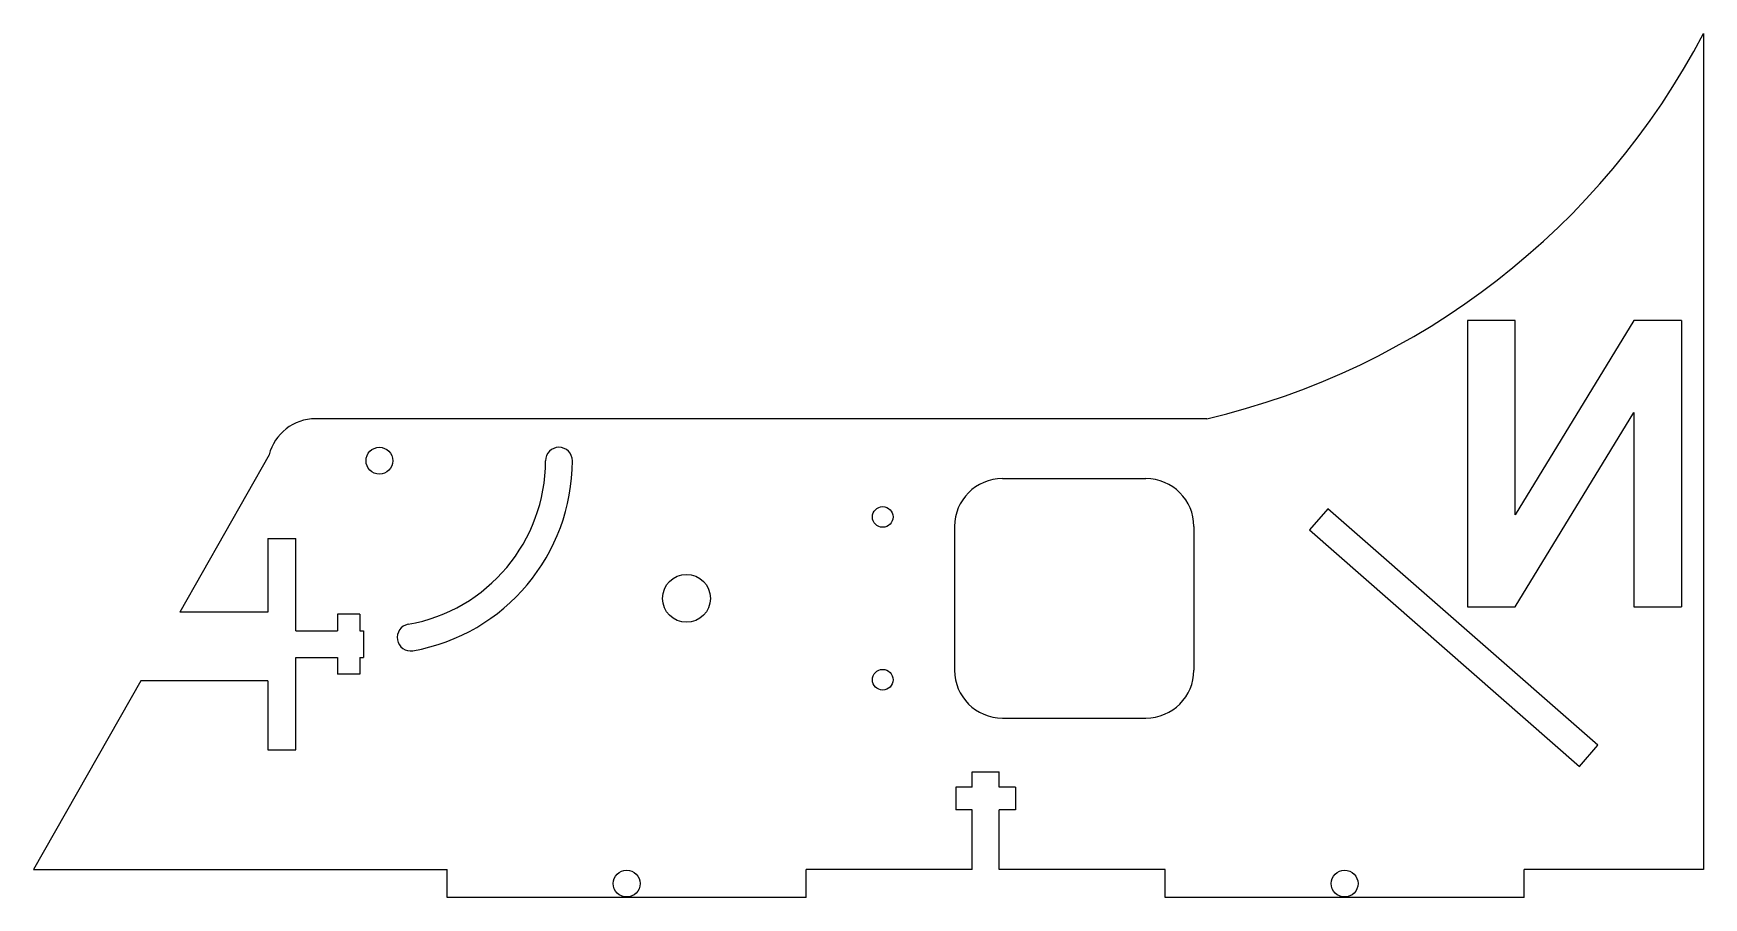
# Model space of a CAD drawing. Extents: x -3.98 to 3, y -1 to 2.61.
import ezdxf

# ---------------------------------------------------------------- set-up
doc = ezdxf.new("R2010")
doc.units = 0
doc.header["$MEASUREMENT"] = 0
doc.layers.add('VISIBLE', color=7, linetype='CONTINUOUS')

msp = doc.modelspace()

# ---------------------------------------------------------------- linework, layer by layer
at = {"layer": 'VISIBLE'}
for p, q in [((3, 2.6099), (3, -0.883)), ((2.0133, 1.4104), (2.0133, 0.215)), ((2.2133, 1.4104), (2.0133, 1.4104)), ((2.2133, 0.5991), (2.2133, 1.4104)), ((2.708, 1.4104), (2.2133, 0.5991)), ((2.908, 1.4104), (2.708, 1.4104)), ((2.908, 1.4104), (2.908, 0.215)), ((0.9249, 1), (-2.8, 1)), ((2.2133, 0.215), (2.708, 1.0263)), ((2.708, 1.0263), (2.708, 0.215)), ((-2.9938, 0.8492), (-3.3674, 0.1924)), ((0.07, 0.75), (0.67, 0.75)), ((1.4297, 0.624), (1.3526, 0.536)), ((2.5586, -0.3637), (1.4297, 0.624)), ((-3, 0.5), (-3, 0.1924)), ((-3, 0.5), (-2.883, 0.5)), ((-2.883, 0.1145), (-2.883, 0.5)), ((-0.13, 0.55), (-0.13, -0.05)), ((0.87, 0.55), (0.87, -0.05)), ((1.3526, 0.536), (2.4815, -0.4518)), ((2.0133, 0.215), (2.2133, 0.215)), ((2.708, 0.215), (2.908, 0.215)), ((-3, 0.1924), (-3.3674, 0.1924)), ((-2.708, 0.1835), (-2.708, 0.1145)), ((-2.6143, 0.1835), (-2.708, 0.1835)), ((-2.6143, 0.1835), (-2.6143, 0.1145)), ((-2.883, 0.1145), (-2.708, 0.1145)), ((-2.6143, 0.1145), (-2.6, 0.1145)), ((-2.6, 0.1145), (-2.6, 0.0025)), ((-2.883, 0.0025), (-2.708, 0.0025)), ((-2.883, -0.383), (-2.883, 0.0025)), ((-2.708, 0.0025), (-2.708, -0.0665)), ((-2.6143, 0.0025), (-2.6, 0.0025)), ((-2.6143, 0.0025), (-2.6143, -0.0665)), ((-2.6143, -0.0665), (-2.708, -0.0665)), ((-3.5302, -0.094), (-3.9789, -0.883)), ((-3, -0.094), (-3.5302, -0.094)), ((-3, -0.094), (-3, -0.383)), ((0.07, -0.25), (0.67, -0.25)), ((-3, -0.383), (-2.883, -0.383)), ((2.4815, -0.4518), (2.5586, -0.3637)), ((-0.056, -0.5392), (-0.056, -0.475)), ((-0.056, -0.475), (0.056, -0.475)), ((0.056, -0.5392), (0.056, -0.475)), ((-0.125, -0.5392), (-0.125, -0.633)), ((-0.056, -0.5392), (-0.125, -0.5392)), ((0.125, -0.5392), (0.056, -0.5392)), ((0.125, -0.5392), (0.125, -0.633)), ((-0.056, -0.633), (-0.125, -0.633)), ((-0.056, -0.883), (-0.056, -0.633)), ((0.125, -0.633), (0.056, -0.633)), ((0.056, -0.883), (0.056, -0.633)), ((-3.9789, -0.883), (-2.25, -0.883)), ((-2.25, -1), (-2.25, -0.883)), ((-0.75, -1), (-0.75, -0.883)), ((-0.056, -0.883), (-0.75, -0.883)), ((0.75, -0.883), (0.056, -0.883)), ((0.75, -1), (0.75, -0.883)), ((2.25, -1), (2.25, -0.883)), ((3, -0.883), (2.25, -0.883)), ((-0.75, -1), (-2.25, -1)), ((2.25, -1), (0.75, -1))]:
    msp.add_line(p, q, dxfattribs=at)
for centre, radius in [((-2.533, 0.825), 0.056), ((-0.43, 0.59), 0.043), ((-1.25, 0.25), 0.1), ((-0.43, -0.09), 0.043), ((-1.5, -0.9415), 0.056), ((1.5, -0.9415), 0.056)]:
    msp.add_circle(centre, radius, dxfattribs=at)
for centre, radius, start, end in [((0.2005, 4.0761), 3.1602, 283.25119, 332.35857), ((-2.8, 0.8), 0.2, 90, 165.74755), ((-1.783, 0.825), 0.056, 0, 180), ((-2.533, 0.825), 0.694, 280, 0), ((-2.533, 0.825), 0.806, 280, 0), ((0.07, 0.55), 0.2, 90, 180), ((0.67, 0.55), 0.2, 0, 90), ((-2.4028, 0.0864), 0.056, 100, 280), ((0.07, -0.05), 0.2, 180, 270), ((0.67, -0.05), 0.2, 270, 0)]:
    msp.add_arc(centre, radius, start, end, dxfattribs=at)

doc.saveas('drawing.dxf')
